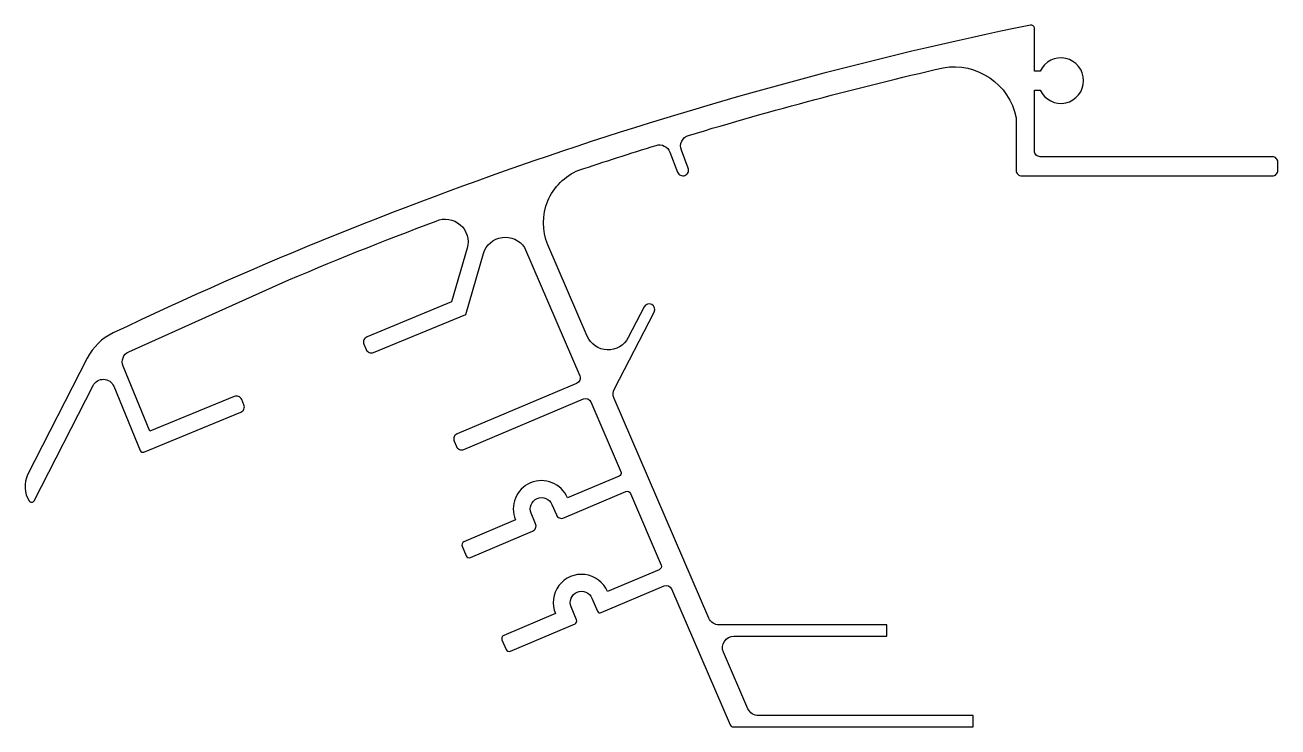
# Model space of a CAD drawing. Extents: x 1157 to 1268, y -87 to -25.
import ezdxf

# ---------------------------------------------------------------- set-up
doc = ezdxf.new("R2010")
doc.units = 0
doc.header["$LTSCALE"] = 15
doc.layers.get('0').update_dxf_attribs({"linetype": 'CONTINUOUS'})

msp = doc.modelspace()

# ---------------------------------------------------------------- linework, layer by layer
msp.add_lwpolyline([(1246.57, -31.16, 4.613103), (1246.57, -29.5), (1246.07, -29.5), (1246.07, -25.73, 0.474871), (1245.71, -25.43, 0.06066), (1164.81, -52.58, 0.16462), (1162.51, -54.81), (1157.25, -65.09, 0.247119), (1157.38, -67.41, 0.588083), (1157.82, -67.39), (1163.03, -57.22, -0.639975), (1164.84, -57.29), (1167.18, -62.96, 0.414179), (1167.5, -63.1), (1176.06, -59.57, 0.414214), (1176.33, -58.92), (1176.14, -58.46, 0.414214), (1175.48, -58.19), (1168.03, -61.26), (1165.67, -55.53, -0.404816), (1166.18, -54.24), (1179.44, -48.27, -0.011306), (1193.28, -42.72, -0.63811), (1196.02, -45.1), (1194.65, -49.85), (1187.19, -52.93, 0.414214), (1186.92, -53.58), (1187.11, -54.04, 0.414214), (1187.76, -54.32), (1195.91, -50.96), (1197.46, -45.58, -0.645818), (1201.07, -45.06), (1205.95, -56.38, -0.416516), (1205.68, -57.04), (1195.14, -61.49, 0.414218), (1194.87, -62.14), (1195.07, -62.6, 0.414214), (1195.72, -62.87), (1206.29, -58.41, -0.411919), (1206.94, -58.67), (1209.62, -64.89, -0.334986), (1209.44, -65.21), (1204.88, -67.14, 0.999717), (1200.29, -69.08), (1195.73, -71.02, 0.414213), (1195.57, -71.41), (1195.92, -72.24, 0.414208), (1196.31, -72.39), (1201.79, -70.07, 0.414214), (1202.06, -69.42), (1201.67, -68.5, -0.999292), (1203.5, -67.72), (1203.89, -68.64, 0.414214), (1204.55, -68.91), (1210.03, -66.58, -0.414213), (1210.42, -66.74), (1213.14, -73.07, -0.358758), (1212.96, -73.47), (1208.4, -75.4, 1.000024), (1203.81, -77.35), (1199.25, -79.28, 0.414213), (1199.09, -79.67), (1199.45, -80.5, 0.414208), (1199.84, -80.66), (1205.54, -78.24, 0.414213), (1205.67, -77.91), (1205.19, -76.76, -0.999999), (1207.03, -75.98), (1207.51, -77.13, 0.414214), (1207.84, -77.26), (1213.4, -74.91, -0.412425), (1214.05, -75.17), (1219.22, -87.16, 0.29942), (1219.5, -87.34), (1240.67, -87.34), (1240.67, -86.34), (1221.71, -86.34, -0.29942), (1220.79, -85.74), (1218.63, -80.74, -0.539148), (1219.55, -79.34), (1233.03, -79.34), (1233.03, -78.34), (1218.26, -78.34, -0.29942), (1217.34, -77.74), (1208.98, -58.36, -0.225044), (1209.01, -57.51), (1212.52, -50.75, 0.413287), (1212.3, -50.07, 0.413286), (1211.63, -50.29), (1210.23, -53, -0.632595), (1206.61, -52.87), (1203.14, -44.8, -0.417887), (1205.88, -38.23, -0.005099), (1212.68, -36.04, -0.39568), (1213.91, -36.64), (1214.58, -38.4, 0.414214), (1215.23, -38.69, 0.415498), (1215.52, -38.04), (1214.92, -36.47, -0.435551), (1215.56, -35.16, -0.01657), (1238, -29.19, -0.406219), (1244.45, -33.6), (1244.45, -38.24, 0.414214), (1244.95, -38.74), (1267.04, -38.74, 0.414214), (1267.54, -38.24), (1267.54, -37.54, 0.414214), (1267.04, -37.04), (1246.57, -37.04, -0.414214), (1246.07, -36.54), (1246.07, -31.16)], format="xyb", close=True)

doc.saveas('drawing.dxf')
